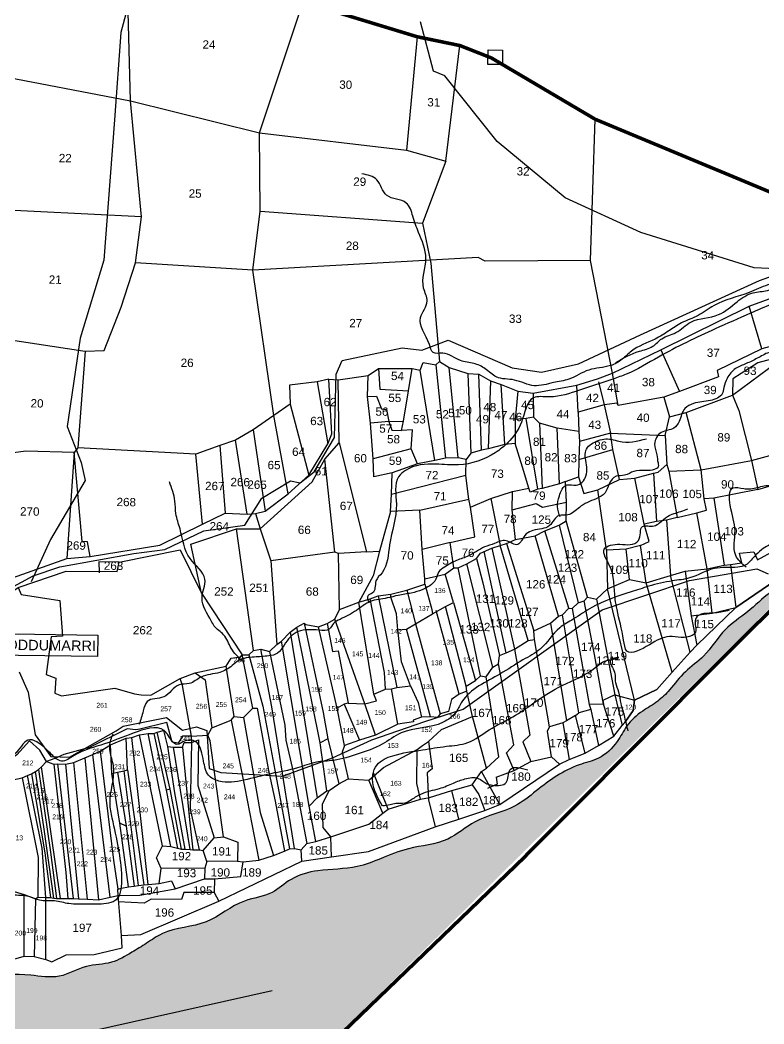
# Model space of a CAD drawing. Header units: inches. Extents: x -67596076815 to 95076089244, y 1613564 to 126917821473.
# Drawn here: x 177896 to 178948, y 1615886 to 1617305 of the extents above; entities that cross this region are included whole.
import ezdxf
from ezdxf.enums import TextEntityAlignment as Align

# ---------------------------------------------------------------- set-up
doc = ezdxf.new("R2010")
doc.units = ezdxf.units.IN
doc.header["$MEASUREMENT"] = 0
for name, color, linetype in [('PAPER SIZE', 5, 'Continuous'), ('PLOT', 7, 'Continuous'), ('PLOT NO', 7, 'Continuous'), ('ROAD', 1, 'Continuous'), ('STREAM', 4, 'Continuous'), ('VILLAGE BOUNDARY', 5, 'Continuous'), ('VILLAGE BOUNDRY STONES', 1, 'Continuous')]:
    doc.layers.add(name, color=color, linetype=linetype)
doc.styles.get("Standard").update_dxf_attribs({"font": 'arial.ttf'})
doc.dimstyles.get("Standard").update_dxf_attribs({"dimtxt": 0.18, "dimasz": 0.18, "dimexe": 0.18, "dimexo": 0.0625, "dimgap": 0.09, "dimtad": 0, "dimtih": 1, "dimtoh": 1, "dimdec": 4, "dimzin": 0, "dimdsep": 46, "dimtxsty": 'Standard', "dimcen": 0.09, "dimadec": 0, "dimazin": 0, "dimtfac": 1, "dimtdec": 4, "dimtofl": 0, "dimtmove": 0, "dimatfit": 3, "dimfxl": 1, "dimtolj": 1, "dimtzin": 0, "dimarcsym": 0})

msp = doc.modelspace()

# ---------------------------------------------------------------- hatches: boundary and pattern name
at = {"layer": 'PLOT NO'}
h = msp.add_hatch(dxfattribs=at)
h.set_pattern_fill('DOTS', color=256, scale=250)
edge = h.paths.add_edge_path()
edge.add_spline(control_points=[(175474.9, 1616931.1), (175480.3, 1616928.8), (175495.7, 1616920.4), (175502.5, 1616879.9), (175548.1, 1616880.4), (175571.3, 1616855.4), (175600.1, 1616852.1), (175622.5, 1616824.3), (175652.5, 1616785.2), (175708.9, 1616762.8), (175728.9, 1616695.2), (175831.9, 1616685), (175881.3, 1616591.4), (175965.8, 1616526.4), (176046, 1616472.4), (176115.9, 1616399.3), (176210.7, 1616379.5), (176275.3, 1616312.1), (176358.5, 1616279.8), (176389.7, 1616211.8), (176445.6, 1616192.8), (176508.8, 1616183.8), (176583.4, 1616146.3), (176657.6, 1616146.1), (176717.6, 1616115.9), (176773.7, 1616111.5), (176818.6, 1616063.9), (176870.5, 1616029.9), (176935.1, 1616001.6), (177012.6, 1615988.6), (177111.4, 1615957.8), (177200.3, 1615938.5), (177270.6, 1615922), (177312.1, 1615914.6), (177361.4, 1615919.9), (177411.9, 1615914.1), (177460.4, 1615912.2), (177498.6, 1615919.3), (177532.4, 1615923), (177581.5, 1615903.8), (177641.3, 1615906.2), (177698.8, 1615926.3), (177736.7, 1615928.5), (177769.7, 1615926.3), (177803.1, 1615939.5), (177850.3, 1615955.1), (177902.5, 1615957.7), (177952.2, 1615948.6), (177987.1, 1615970.7), (178024.7, 1615969.8), (178051.8, 1615986.2), (178075.3, 1616000.2), (178106.9, 1616022.8), (178161.3, 1616022.7), (178204.4, 1616062.7), (178251.6, 1616067.1), (178279.7, 1616094.5), (178322.3, 1616105.7), (178366.3, 1616104.3), (178408, 1616120.6), (178449.1, 1616137.8), (178499.7, 1616140.4), (178541.3, 1616178.9), (178590.6, 1616187), (178634.3, 1616223), (178672, 1616250.8), (178717, 1616260.1), (178740.2, 1616281.9), (178753.6, 1616309.7), (178774.5, 1616328.4), (178797.9, 1616341), (178817.2, 1616361), (178835.4, 1616385.5), (178868.4, 1616407.4), (178888.9, 1616444.4), (178926.2, 1616468), (178954.4, 1616497.2), (178990.2, 1616513.2), (179023, 1616546.1), (179048.6, 1616567), (179065.2, 1616580.6), (179065.2, 1616579.4), (179065.2, 1616578.2), (179065.2, 1616577), (179015.7, 1616528.2), (178966.2, 1616479.5), (178916.6, 1616430.7), (178812.5, 1616326.2), (178708.4, 1616221.7), (178604.3, 1616117.2), (178483.8, 1616001.1), (178363.3, 1615885.1), (178242.8, 1615769), (178222.9, 1615766.8), (178193.6, 1615763.4), (178148.3, 1615763.4), (178106.6, 1615746.8), (178060.8, 1615752), (178019.4, 1615750), (177982.3, 1615748.1), (177954.6, 1615752.2), (177929.7, 1615769.2), (177920.7, 1615749.7), (177922.4, 1615741.7), (177920.3, 1615737.8), (177918.4, 1615739.5), (177905, 1615750.9), (177865, 1615769.2), (177810.9, 1615735.8), (177754, 1615711.1), (177711.2, 1615675.8), (177671.1, 1615649.8), (177628.5, 1615651), (177590.7, 1615634.9), (177551, 1615631.5), (177506.1, 1615619.1), (177453, 1615619.6), (177388.4, 1615622.5), (177333, 1615644), (177278, 1615666.7), (177218.2, 1615666.4), (177152.1, 1615642.5), (177081.6, 1615677.3), (177003.4, 1615680.6), (176939.3, 1615679.1), (176874.9, 1615661.3), (176830.8, 1615705.6), (176790.5, 1615725.9), (176764.4, 1615732.4), (176757.9, 1615729.1), (176757.3, 1615728.7), (176749.3, 1615732.9), (176749.8, 1615740.6), (176713.3, 1615743.2), (176684, 1615754.3), (176640.4, 1615767), (176605.7, 1615789.6), (176568.1, 1615794.9), (176517.2, 1615808.9), (176458.3, 1615849), (176379.4, 1615883.1), (176314.8, 1615916.7), (176272, 1615949.8), (176237.3, 1615985.3), (176186.3, 1615992.8), (176171.5, 1616046.5), (176099.1, 1616060), (176044.2, 1616116.2), (175990.4, 1616180.7), (175910.7, 1616223.9), (175821.5, 1616290.1), (175730.3, 1616383.4), (175619.9, 1616425.2), (175567.5, 1616515.6), (175499.1, 1616560.9), (175433.3, 1616599.9), (175398.8, 1616627.7), (175380.8, 1616642.8), (175383.1, 1616648.8), (175385.4, 1616654.8), (175387.8, 1616660.8), (175416.8, 1616750.9), (175445.8, 1616840.9), (175474.9, 1616931)], knot_values=[0, 0, 0, 0, 17.065403, 52.30513, 101.676909, 127.638475, 150.849799, 183.1842, 229.014228, 299.624798, 351.524663, 416.264363, 570.937192, 639.34671, 736.185751, 862.1846, 931.961055, 1015.91737, 1135.271816, 1184.910104, 1225.326852, 1303.72355, 1378.56701, 1470.749657, 1518.836373, 1578.515513, 1631.086059, 1707.505674, 1764.943302, 1840.900707, 1942.172739, 2075.180608, 2113.446397, 2159.107495, 2200.719334, 2261.071089, 2311.255794, 2345.365689, 2378.001081, 2410.789354, 2500.992265, 2549.503164, 2593.106287, 2614.081772, 2647.726361, 2698.771837, 2763.0958, 2803.548969, 2844.308975, 2880.082337, 2912.401536, 2936.810388, 2962.885464, 3027.132461, 3088.701848, 3129.675403, 3162.188019, 3202.095152, 3257.929254, 3292.867426, 3334.810895, 3391.859861, 3437.865313, 3497.807861, 3535.326088, 3606.102798, 3635.12104, 3670.62842, 3696.497131, 3727.269072, 3752.6073, 3775.901371, 3809.884792, 3843.834926, 3892.433779, 3932.315167, 3974.261686, 4013.116333, 4047.84374, 4112.425259, 4112.425259, 4112.425259, 4113.425259, 4113.425259, 4113.425259, 4114.425259, 4114.425259, 4114.425259, 4115.425259, 4115.425259, 4115.425259, 4116.425259, 4116.425259, 4116.425259, 4166.285869, 4204.748609, 4251.573613, 4297.401825, 4340.2498, 4377.078635, 4405.883689, 4430.298362, 4443.456401, 4457.102973, 4457.102973, 4457.102973, 4464.640163, 4509.190738, 4576.986699, 4638.784966, 4697.940086, 4743.139835, 4777.047027, 4822.052006, 4864.371739, 4895.846374, 4961.312351, 5022.137096, 5088.666556, 5137.947169, 5199.530928, 5263.840827, 5339.521061, 5421.195163, 5497.146709, 5533.745361, 5611.845212, 5657.051452, 5678.972927, 5681.272119, 5681.272119, 5681.272119, 5682.560022, 5711.291746, 5751.589534, 5795.710612, 5840.776715, 5874.703181, 5908.099988, 5998.580784, 6085.114554, 6166.359142, 6216.073698, 6246.66269, 6314.873579, 6346.836247, 6395.917308, 6511.846132, 6578.749053, 6645.916203, 6780.600207, 6911.601124, 7034.64595, 7117.127972, 7214.318147, 7276.494928, 7346.996499, 7346.996499, 7346.996499, 7347.996499, 7347.996499, 7347.996499, 7348.996499, 7348.996499, 7348.996499, 7348.996499], weights=[1, 1, 1, 1, 1, 1, 1, 1, 1, 1, 1, 1, 1, 1, 1, 1, 1, 1, 1, 1, 1, 1, 1, 1, 1, 1, 1, 1, 1, 1, 1, 1, 1, 1, 1, 1, 1, 1, 1, 1, 1, 1, 1, 1, 1, 1, 1, 1, 1, 1, 1, 1, 1, 1, 1, 1, 1, 1, 1, 1, 1, 1, 1, 1, 1, 1, 1, 1, 1, 1, 1, 1, 1, 1, 1, 1, 1, 1, 1, 1, 1, 1, 1, 1, 1, 1, 1, 1, 1, 1, 1, 1, 1, 1, 1, 1, 1, 1, 1, 1, 1, 1, 1, 1, 1, 1, 1, 1, 1, 1, 1, 1, 1, 1, 1, 1, 1, 1, 1, 1, 1, 1, 1, 1, 1, 1, 1, 1, 1, 1, 1, 1, 1, 1, 1, 1, 1, 1, 1, 1, 1, 1, 1, 1, 1, 1, 1, 1, 1, 1, 1, 1, 1, 1, 1, 1, 1, 1, 1, 1, 1, 1, 1, 1], degree=3, periodic=0)

# ---------------------------------------------------------------- linework, layer by layer
at = {"layer": 'PLOT'}
for points in [[(178702.8, 1616965.3), (178553.5, 1616964.4), (178543.7, 1616969.6), (178224.9, 1616952), (178058.8, 1616962.4), (178067.7, 1617027.1), (178052.1, 1617191.2), (178046.1, 1617407.1)], [(178275, 1616635.6), (178254.5, 1616746.3), (178224.9, 1616952), (178235.5, 1617035.5), (178234.2, 1617146.1), (178296, 1617331)], [(178457.3, 1617281.9), (178442.4, 1617121.5)], [(177855.1, 1617229), (178052.1, 1617191.2), (178234.2, 1617146.1), (178442.4, 1617121.5), (178498.2, 1617106.1), (178518, 1617269.4)], [(178741.7, 1616760.3), (178733.6, 1616806.1), (178702.8, 1616965.3), (178709.3, 1617165.2)], [(178498.2, 1617106.1), (178465.1, 1617018.1), (178476.8, 1616961.6), (178488.9, 1616822.9)], [(178067.7, 1617027.1), (177839.3, 1617038.7)], [(178235.5, 1617035.5), (178465.1, 1617018.1)], [(177853.8, 1616857.6), (177984.6, 1616837.6), (177987.7, 1616837.3), (178014.8, 1616838.1), (178038.7, 1616899.4), (178058.8, 1616962.4)], [(178332.4, 1616797.7), (178345.6, 1616796.9), (178388.2, 1616803), (178402.7, 1616812.8), (178450.3, 1616812.9), (178461.5, 1616810.5), (178465.8, 1616821.3), (178483.7, 1616817.8), (178488.9, 1616822.9), (178502.6, 1616814.4), (178529.1, 1616805.7), (178544.8, 1616804.8), (178561.3, 1616795.6), (178576.3, 1616790), (178599.6, 1616781), (178621.7, 1616777.8), (178683.4, 1616789.5), (178712.3, 1616798.4), (178733.6, 1616806.1), (178801.9, 1616839.2), (178927.2, 1616900.9), (179009.4, 1616931.3)], [(178945, 1616840.6), (178927.2, 1616900.9)], [(179030.7, 1616864.2), (178945, 1616840.6), (178881.9, 1616810), (178883.8, 1616800.9), (178828.3, 1616780.2), (178806.3, 1616772.3), (178741.7, 1616760.3), (178740.3, 1616764), (178722, 1616761.6), (178685, 1616751.2), (178686, 1616723.9), (178655.4, 1616728.3), (178630.4, 1616735.7), (178621.9, 1616744.2), (178611.6, 1616742.2), (178595.9, 1616740.6), (178596, 1616706.7), (178581.3, 1616705.6), (178558.1, 1616699.1), (178548.4, 1616697.4), (178533.3, 1616693), (178526.8, 1616684.2), (178515.6, 1616686.4), (178497.7, 1616686), (178482.6, 1616682.6), (178458, 1616678.1), (178421.9, 1616665.4), (178396.3, 1616659.7), (178395.4, 1616685), (178391.5, 1616735.7), (178387, 1616773.3), (178388.2, 1616803)], [(178713.9, 1616793.8), (178722, 1616761.6), (178731.1, 1616721.4), (178808, 1616718.1), (178814.2, 1616744.5), (178837.9, 1616750.4), (178903.4, 1616775.3), (178979.7, 1616831.6), (179034.1, 1616853.6)], [(177987.7, 1616837.3), (177977.4, 1616700.6)], [(178801.9, 1616839.2), (178828.3, 1616780.2)], [(178979.7, 1616831.6), (178939.2, 1616820.9), (178904.1, 1616798.2), (178903.4, 1616775.3), (178912.2, 1616753.5), (178930.2, 1616682.8), (178939.4, 1616641.9), (179014.8, 1616663.7), (179024.7, 1616665), (179032.5, 1616626.2)], [(178402.7, 1616812.8), (178404.7, 1616783.5), (178445.4, 1616781.1)], [(178458, 1616678.1), (178449, 1616699.4), (178450.8, 1616725.9), (178435.5, 1616725.4), (178438.3, 1616738.4), (178445.4, 1616781.1), (178450.3, 1616812.9)], [(178482.6, 1616682.6), (178461.5, 1616810.5)], [(178483.7, 1616817.8), (178497.7, 1616686)], [(178515.6, 1616686.4), (178502.6, 1616814.4)], [(178529.1, 1616805.7), (178533.3, 1616693)], [(177863.5, 1616509.2), (177961.7, 1616544.1), (177994.7, 1616547.2), (178093.5, 1616563.1), (178153.6, 1616592.9), (178185.8, 1616608.1), (178217.2, 1616607.1), (178229, 1616607.9), (178242.4, 1616611.2), (178275, 1616635.6), (178304.1, 1616662), (178331, 1616706.1), (178336.6, 1616720.4), (178332.4, 1616797.7), (178316, 1616794), (178276.9, 1616789.3), (178278, 1616762.3), (178254.5, 1616746.3), (178225.5, 1616726.3), (178200.6, 1616711.7), (178178.5, 1616703.8), (178144.6, 1616691.5), (177977.4, 1616700.6), (177972.5, 1616694.3), (177903.9, 1616696.1), (177879.6, 1616692.6)], [(178316, 1616794), (178331, 1616706.1)], [(178548.4, 1616697.4), (178544.8, 1616804.8)], [(178561.3, 1616795.6), (178558.1, 1616699.1)], [(178581.3, 1616705.6), (178576.3, 1616790)], [(178599.6, 1616781), (178595.9, 1616740.6)], [(178621.7, 1616777.8), (178621.9, 1616744.2)], [(178685, 1616751.2), (178683.4, 1616789.5)], [(178387, 1616773.3), (178399.9, 1616773.8), (178406.9, 1616755.9), (178414.1, 1616754.7), (178417.2, 1616738), (178421.7, 1616725.6), (178435.5, 1616725.4)], [(178806.3, 1616772.3), (178814.2, 1616744.5)], [(178278, 1616762.3), (178304.1, 1616662)], [(178939.4, 1616641.9), (178905.9, 1616635.1), (178877.1, 1616629.3), (178863.6, 1616628.8), (178859.2, 1616669.7), (178837.9, 1616750.4)], [(178417.2, 1616738), (178391.5, 1616735.7)], [(178417.2, 1616738), (178438.3, 1616738.4)], [(178628.3, 1616642), (178611.6, 1616742.2)], [(178630.4, 1616735.7), (178634.1, 1616643.1)], [(178225.5, 1616726.3), (178242.4, 1616611.2)], [(178658.9, 1616650), (178655.4, 1616728.3)], [(178686, 1616723.9), (178687.1, 1616709.6), (178686.1, 1616684.1), (178685.8, 1616659.7)], [(178731.1, 1616721.4), (178687.1, 1616709.6)], [(178743.6, 1616656.1), (178734.4, 1616698.2), (178731.1, 1616721.4)], [(178217.2, 1616607.1), (178200.6, 1616711.7)], [(178347.1, 1616707.9), (178385.9, 1616553.6), (178404.2, 1616554.7)], [(178532.8, 1616616.9), (178561.7, 1616629.2), (178592.3, 1616638.9), (178615.3, 1616643.7), (178606.6, 1616673.2), (178596, 1616706.7)], [(178808, 1616718.1), (178810.5, 1616677.1)], [(177972.5, 1616694.3), (177961.7, 1616544.1)], [(177994.7, 1616547.2), (177991.3, 1616567.6), (177983.6, 1616568.1), (177972.5, 1616694.3)], [(178178.5, 1616703.8), (178185.8, 1616608.1)], [(178209.8, 1616408.2), (178219.5, 1616407.9), (178225.9, 1616414.1), (178236.1, 1616415.9), (178248.5, 1616412.6), (178259.1, 1616422.5), (178265.5, 1616427.2), (178277.8, 1616439.9), (178287.4, 1616447.3), (178297.6, 1616452.6), (178299.8, 1616451.1), (178317.8, 1616447.5), (178330.1, 1616452.1), (178341.1, 1616458.5), (178347.5, 1616472.1), (178375, 1616482.4), (178391.1, 1616487.4), (178402.5, 1616491.4), (178420.1, 1616494), (178442.8, 1616499.4), (178468.3, 1616507.8), (178468.4, 1616515.3), (178497.1, 1616521.9), (178509.5, 1616530.8), (178515.3, 1616530.8), (178527.9, 1616536.8), (178541.3, 1616544), (178546.9, 1616551.6), (178562.9, 1616558.8), (178574.9, 1616562.8), (178583.7, 1616565.6), (178596.4, 1616571.2), (178624.5, 1616576.2), (178638.1, 1616583.1), (178658.4, 1616591.4), (178668, 1616597.6), (178668.8, 1616623.8), (178667.4, 1616653.2), (178685.8, 1616659.7), (178693, 1616636.2), (178712.9, 1616641.3), (178743.6, 1616656.1), (178765.3, 1616658), (178791.9, 1616665), (178798.3, 1616666.5), (178810.5, 1616677.1), (178813.4, 1616667.5), (178859.2, 1616669.7), (178930.2, 1616682.8), (179009.8, 1616704.6)], [(178449, 1616699.4), (178395.4, 1616685)], [(178686.1, 1616684.1), (178734.4, 1616698.2)], [(178153.6, 1616592.9), (178144.6, 1616691.5)], [(178341, 1616553.2), (178327, 1616684.6)], [(178504.1, 1616566.7), (178538.8, 1616574.7), (178532.8, 1616616.9), (178530.4, 1616628.1), (178526.2, 1616661.6), (178526.8, 1616684.2)], [(178509.5, 1616530.8), (178504.1, 1616566.7), (178464.7, 1616557.1), (178461, 1616612.7), (178419.6, 1616610.5), (178421.3, 1616634.9), (178421.9, 1616665.4)], [(178791.9, 1616665), (178796, 1616596.7)], [(178813.4, 1616667.5), (178825.2, 1616602.4), (178853.2, 1616608.6), (178866.7, 1616612.4), (178863.6, 1616628.8)], [(178526.2, 1616661.6), (178421.3, 1616634.9)], [(178667.4, 1616653.2), (178658.9, 1616650), (178634.1, 1616643.1), (178628.3, 1616642), (178617.4, 1616637.8), (178615.3, 1616643.7)], [(178825.2, 1616602.4), (178810.2, 1616598.3), (178796, 1616596.7), (178778.5, 1616592.9), (178765.3, 1616658)], [(178596.4, 1616571.2), (178591.6, 1616612.8), (178592.3, 1616638.9)], [(178773.1, 1616562.7), (178753, 1616557.2), (178725.4, 1616556.1), (178712.9, 1616641.3)], [(178461, 1616612.7), (178530.4, 1616628.1)], [(178561.7, 1616629.2), (178574.9, 1616562.8)], [(178591.6, 1616612.8), (178625.9, 1616622.1), (178634.9, 1616616.6), (178668.8, 1616623.8)], [(178877.1, 1616629.3), (178891.9, 1616534.7)], [(178229, 1616607.9), (178235.6, 1616586.2), (178250.5, 1616540.7), (178259.1, 1616422.5)], [(178419.6, 1616610.5), (178404.2, 1616554.7), (178395.1, 1616519.7), (178375, 1616482.4)], [(178867.5, 1616529.7), (178853.2, 1616608.6)], [(178781.4, 1616509.8), (178773.1, 1616562.7), (178785.5, 1616568.4), (178778.5, 1616592.9)], [(178810.2, 1616598.3), (178815.6, 1616520.2)], [(178225.9, 1616414.1), (178201.8, 1616586)], [(178347.5, 1616472.1), (178346.4, 1616551.1), (178341, 1616553.2), (178250.5, 1616540.7)], [(178385.9, 1616553.6), (178346.4, 1616551.1)], [(178468.4, 1616515.3), (178464.7, 1616557.1)], [(178725.4, 1616556.1), (178726.7, 1616501.4)], [(178757.6, 1616514.7), (178753, 1616557.2)], [(177848.9, 1616472.6), (177893.3, 1616503.2), (177961.2, 1616526.4), (178033.2, 1616526), (178035.9, 1616538.8), (178007.3, 1616539.4), (178007.7, 1616523.9)], [(178430.2, 1616443.2), (178442.4, 1616444.1), (178455.1, 1616451.8), (178478.9, 1616466.1), (178497.4, 1616476.3), (178508.6, 1616481.9), (178497.1, 1616521.9)], [(178900.6, 1616535.6), (178908.1, 1616474.7)], [(178468.3, 1616507.8), (178478.3, 1616471.9), (178478.9, 1616466.1)], [(177893.3, 1616503.2), (177897.3, 1616493.2), (177952, 1616485), (177955.9, 1616434.5), (177939.8, 1616433.5), (177932.7, 1616380.2), (177946.2, 1616375), (177945.1, 1616353.8), (177954.2, 1616350.2), (178029.7, 1616361), (178057.5, 1616352.9), (178067, 1616351.6), (178080.5, 1616351.2), (178122.3, 1616374.5), (178143.3, 1616382.7), (178187.1, 1616392), (178194.4, 1616403.5), (178207.6, 1616405.2), (178209.8, 1616408.2)], [(178447.8, 1616364.1), (178435.4, 1616398), (178430.2, 1616443.2), (178428, 1616465.8), (178420.1, 1616489.5), (178420.1, 1616494)], [(178442.8, 1616499.4), (178455.1, 1616451.8), (178489.8, 1616324.8)], [(178360, 1616339.5), (178383.3, 1616338.9), (178399.8, 1616342.9), (178396, 1616352.3), (178396, 1616352.3), (178375, 1616482.4)], [(178412.6, 1616359.6), (178411.1, 1616382.9), (178391.1, 1616487.4)], [(178402.5, 1616491.4), (178428.8, 1616361.9)], [(178516.9, 1616352.6), (178484.4, 1616470.7)], [(178526.7, 1616363.5), (178497.4, 1616476.3)], [(178844.8, 1616463.3), (178874.5, 1616467), (178908.1, 1616474.7)], [(178297.6, 1616452.6), (178324.7, 1616326.3), (178331, 1616289.4), (178346.6, 1616225.5)], [(178330.1, 1616452.1), (178337.7, 1616412.9), (178345.6, 1616413.9), (178360, 1616339.5), (178354.2, 1616338.2), (178344.1, 1616332.8)], [(178398.6, 1616294.3), (178383.3, 1616338.9), (178341.1, 1616458.5)], [(178277.8, 1616439.9), (178316, 1616205.7)], [(178329.9, 1616215.7), (178320.2, 1616283.7), (178287.4, 1616447.3)], [(178354.8, 1616279.9), (178344.1, 1616332.8), (178317.8, 1616447.5)], [(178476.2, 1616320.4), (178442.4, 1616444.1)], [(178304.9, 1616193.9), (178265.5, 1616427.2)], [(178224.9, 1616332.4), (178209.8, 1616408.2)], [(178284, 1616134.1), (178259.7, 1616285.1), (178252.1, 1616334.4), (178236.1, 1616415.9)], [(178248.5, 1616412.6), (178270.4, 1616308.4), (178271.5, 1616287.6), (178282, 1616242.5), (178301.3, 1616141.1)], [(178219.5, 1616407.9), (178239.2, 1616335.3), (178257.6, 1616237.2), (178276.7, 1616133.6)], [(178143.3, 1616382.7), (178157.6, 1616372.6), (178167, 1616304.6)], [(178198.7, 1616320.9), (178187.1, 1616392)], [(178138.4, 1616292.8), (178125.3, 1616364.8), (178122.3, 1616374.5)], [(178527.8, 1616356.8), (178516.9, 1616352.6), (178505.9, 1616344.9), (178501.9, 1616328), (178489.8, 1616324.8), (178486.3, 1616319.4), (178476.2, 1616320.4), (178463.6, 1616319.9), (178451.6, 1616315.6), (178452.1, 1616313.2), (178430.2, 1616309.8), (178398.6, 1616294.3), (178376, 1616287.3), (178354.8, 1616279.9), (178351.2, 1616270.6), (178359.8, 1616232.6)], [(178396, 1616352.3), (178412.6, 1616359.6), (178421.2, 1616359.8), (178428.8, 1616361.9), (178447.8, 1616364.1), (178459, 1616340.7), (178463.6, 1616319.9)], [(178430.2, 1616309.8), (178421.2, 1616359.8)], [(178737, 1616351.4), (178720.2, 1616343.3), (178721, 1616338.3), (178700.6, 1616337.9)], [(178737, 1616351.4), (178747.2, 1616307.9)], [(178354.2, 1616338.2), (178376, 1616287.3)], [(178194.4, 1616315.5), (178198.7, 1616320.9), (178212, 1616319.5), (178224.9, 1616332.4), (178231.2, 1616332.5), (178247, 1616244.3), (178256.7, 1616201.1), (178269.8, 1616130.3)], [(178138.4, 1616292.8), (178125.5, 1616292.9), (178119.5, 1616283.1), (178110.8, 1616284.6), (178103.4, 1616312.2), (178065.2, 1616303.1), (178059.4, 1616302.1), (178047.3, 1616303.4), (177993.8, 1616276.8), (177957.8, 1616267.2), (177944.8, 1616261.3), (177933, 1616257.1), (177923.9, 1616273.3), (177909.3, 1616286.4), (177891.3, 1616266.8), (177873.9, 1616254.5), (177879.2, 1616247.7), (177885.3, 1616231.1)], [(178212, 1616319.5), (178235.4, 1616184.9), (178254, 1616124.1)], [(178555.5, 1616248), (178535.8, 1616320.6)], [(178092.7, 1616084.8), (178095.2, 1616106.1), (178088.9, 1616121.2), (178097, 1616138.2), (178064.9, 1616294.9)], [(178109, 1616136.9), (178077, 1616296.7)], [(178085.1, 1616296.8), (178102.6, 1616216.7), (178118.3, 1616134.6)], [(178124.1, 1616133.4), (178108, 1616218.2), (178089.6, 1616298.9)], [(178049.1, 1616080.1), (178036.8, 1616169.9), (178025.6, 1616240.1), (178023.7, 1616280.6)], [(178025.6, 1616240.1), (178033.4, 1616242.3), (178042.9, 1616243.9), (178047.5, 1616245.3), (178046, 1616290)], [(178077, 1616083.4), (178054, 1616291.3)], [(178149.6, 1616132.4), (178136.7, 1616189.6), (178138.7, 1616284.1)], [(178138.7, 1616284.1), (178148.3, 1616287.9), (178147.4, 1616223.3), (178170.1, 1616149.3)], [(178183.7, 1616150.9), (178164.8, 1616286.3), (178161.3, 1616294.4)], [(178331, 1616289.4), (178320.2, 1616283.7)], [(178473.6, 1616285.5), (178478.7, 1616246.7), (178471.4, 1616241.2), (178473.6, 1616202.9), (178483, 1616164.8)], [(178023.1, 1616065.3), (177998.8, 1616267.3)], [(178009.2, 1616271.7), (178027.9, 1616117.7), (178034.1, 1616076.6)], [(178104.4, 1616278.4), (178114.3, 1616212.8), (178129, 1616133.1)], [(178136.2, 1616132.6), (178112.6, 1616277.3)], [(178125.7, 1616277.3), (178135.3, 1616174.5), (178140.2, 1616132.5)], [(178462, 1616203.8), (178457, 1616226.1), (178457.6, 1616274)], [(177943.5, 1616253.6), (177960.6, 1616100.3), (177963.3, 1616063.3)], [(177971.4, 1616063.3), (177949, 1616253.9)], [(177960.1, 1616253.6), (177966.8, 1616183.2), (177978.6, 1616063.1)], [(177991.1, 1616062.4), (177971.6, 1616255.6)], [(177987.3, 1616262.3), (178003.1, 1616100.6), (178006.7, 1616061.7)], [(178569.3, 1616235.1), (178594.6, 1616244.7), (178618, 1616257.2), (178647.4, 1616264), (178658.9, 1616253.4)], [(177911.7, 1616240), (177930.9, 1616127.9), (177938.6, 1616064.7)], [(177943.6, 1616064), (177929.2, 1616164.9), (177917.6, 1616243.1)], [(177921.8, 1616246), (177938.9, 1616129.2), (177947.4, 1616063.7)], [(177952.8, 1616063.3), (177926, 1616249.5)], [(178033.4, 1616242.3), (178045.7, 1616165.7), (178057.2, 1616080.8)], [(178063.2, 1616081.7), (178042.9, 1616243.9)], [(178047.5, 1616245.3), (178070.6, 1616082.9)], [(178416.2, 1616189.6), (178395.7, 1616241.3)], [(178574.3, 1616196.6), (178548.2, 1616243)], [(177898.7, 1616234.1), (177921.3, 1616121.4), (177921.1, 1616065.6)], [(177932.4, 1616065.1), (177926.8, 1616134.8), (177906.1, 1616237.5)], [(178408.7, 1616184.1), (178389, 1616231)], [(178535.4, 1616224.4), (178544.8, 1616210.4), (178553, 1616188.1)], [(178569.3, 1616235.1), (178570.8, 1616225.3), (178557, 1616219.1)], [(178108, 1616218.2), (178102.6, 1616216.7)], [(178336.2, 1616122.4), (178335.4, 1616150.9), (178324.6, 1616164.1), (178323.4, 1616196.7), (178333.1, 1616216)], [(178516.4, 1616175.6), (178506.3, 1616216)], [(178045.7, 1616165.7), (178036.8, 1616169.9)], [(178097, 1616138.2), (178109, 1616136.9), (178118.3, 1616134.6), (178124.1, 1616133.4), (178129, 1616133.1), (178136.2, 1616132.6), (178140.2, 1616132.5), (178149.6, 1616132.4), (178154.9, 1616131.4), (178170.1, 1616149.3), (178183.7, 1616150.9), (178203.9, 1616143), (178203.4, 1616116.3), (178211.5, 1616115.2)], [(178294.5, 1616116.1), (178293.3, 1616132.4)], [(177901.4, 1615982.1), (177901.6, 1616069.2)], [(178039.2, 1616011.1), (178034.6, 1616067.9)], [(177917.7, 1616063.2), (177915.6, 1615981.7)], [(177932.2, 1615977.5), (177932.4, 1616065.1)]]:
    msp.add_lwpolyline(points, dxfattribs=at)
msp.add_lwpolyline([(177856, 1616438.1), (178005.7, 1616436), (178005.3, 1616405.5), (177855.6, 1616407.5)], close=True, dxfattribs=at)
at = {"layer": 'PLOT NO'}
for points in [[(178152.4, 1616495.2), (178137.1, 1616564.4), (178201.8, 1616586), (178235.6, 1616586.2), (178309.1, 1616652.8), (178327, 1616684.6), (178347.1, 1616707.9), (178345.6, 1616796.9)], [(178698.6, 1616489.5), (178668, 1616597.6)], [(178242.8, 1615769), (178604.3, 1616117.2), (178916.6, 1616430.7), (179065.2, 1616577), (179065.2, 1616580.6), (179027.5, 1616556.6), (178908.1, 1616474.7), (178852.8, 1616421.5), (178843.8, 1616411.6), (178818.3, 1616383.5), (178796.4, 1616359), (178764.7, 1616344), (178763, 1616329.5), (178752.2, 1616313.8)], [(178314.1, 1616144.3), (178304.9, 1616193.9), (178316, 1616205.7), (178329.9, 1616215.7), (178333.1, 1616216), (178346.6, 1616225.5), (178359.8, 1616232.6), (178389, 1616231), (178409.8, 1616248.9), (178457.6, 1616274), (178465, 1616280), (178473.6, 1616285.5), (178491.8, 1616302.3), (178535.8, 1616320.6), (178527.8, 1616356.8), (178526.7, 1616363.5), (178539.9, 1616371.9), (178547.2, 1616378.1), (178554.9, 1616377), (178564.5, 1616390.8), (178572.7, 1616395.1), (178573.7, 1616407), (178583.1, 1616410.8), (178594.9, 1616415.8), (178614.6, 1616428.5), (178623.5, 1616429.6), (178622.5, 1616441.9), (178646, 1616452.6), (178657.3, 1616462.6), (178662.9, 1616464.7), (178672, 1616473.9), (178676.5, 1616473.5), (178685.4, 1616481.3), (178693.8, 1616484.2), (178698.6, 1616489.5), (178710.9, 1616486.9), (178726.7, 1616501.4), (178757.6, 1616514.7), (178781.4, 1616509.8), (178815.6, 1616520.2), (178836.6, 1616526.1), (178867.5, 1616529.7), (178891.9, 1616534.7), (178900.6, 1616535.6), (178916.6, 1616538.2), (178913.4, 1616551.8), (178933.5, 1616553.5), (178938.8, 1616542.5), (179011, 1616582.1)], [(178672, 1616473.9), (178638.1, 1616583.1)], [(178658.4, 1616591.4), (178685.4, 1616481.3)], [(178583.7, 1616565.6), (178622.5, 1616441.9)], [(178657.3, 1616462.6), (178624.5, 1616576.2)], [(177887.1, 1615977.7), (177901.4, 1615982.1), (177915.6, 1615981.7), (177932.2, 1615977.5), (177940.7, 1615973.8), (177960.9, 1615983.9), (178000.5, 1615984.2), (178040.3, 1615994), (178039.2, 1616011.1), (178066.7, 1616012.6), (178177.1, 1616059.8), (178294.5, 1616116.1), (178336.2, 1616122.4), (178388.8, 1616129.8), (178483, 1616164.8), (178516.4, 1616175.6), (178553, 1616188.1), (178574.3, 1616196.6), (178658.9, 1616253.4), (178672.3, 1616259.9), (178695.2, 1616269.2), (178713.8, 1616279.6), (178735.8, 1616292.9), (178747.2, 1616307.9), (178751.2, 1616312.4), (178763, 1616329.5), (178764.7, 1616344), (178796.4, 1616359), (178818.3, 1616383.5), (178843.8, 1616411.6), (178852.8, 1616421.5), (178908.1, 1616474.7), (179027.5, 1616556.6)], [(178035.9, 1616538.8), (178122.4, 1616556.4), (178152.4, 1616495.2), (178209.8, 1616408.2)], [(178583.1, 1616410.8), (178552.3, 1616554.1)], [(178562.9, 1616558.8), (178594.9, 1616415.8)], [(178614.6, 1616428.5), (178574.9, 1616562.8)], [(178564.5, 1616390.8), (178527.9, 1616536.8)], [(178541.3, 1616544), (178550.5, 1616509.8), (178573.7, 1616407)], [(177894.6, 1616383.8), (177907.4, 1616355), (177917, 1616294.8), (177939.1, 1616264.3), (177965.8, 1616263.1), (178031.5, 1616300.6), (178041.7, 1616307.1), (178102.8, 1616319.4), (178125.4, 1616301.7), (178145.3, 1616306.4), (178159.9, 1616300.8), (178163.1, 1616247.3), (178179.8, 1616241.5), (178266.9, 1616236.5), (178337.5, 1616262.2), (178393.3, 1616287.8), (178468.3, 1616313.7), (178522.4, 1616331.1), (178719.1, 1616471.6), (178842.7, 1616513.1), (178937.9, 1616529.6), (178954.1, 1616522.4)], [(178547.2, 1616378.1), (178515.3, 1616530.8)], [(178836.6, 1616526.1), (178844.8, 1616463.3), (178852.8, 1616421.5)], [(178874.5, 1616467), (178867.5, 1616529.7)], [(178818.3, 1616383.5), (178781.4, 1616509.8)], [(178843.8, 1616411.6), (178815.6, 1616520.2)], [(178764.7, 1616344), (178726.7, 1616501.4)], [(178508.6, 1616481.9), (178539.9, 1616371.9)], [(178735.8, 1616292.9), (178721, 1616338.3), (178720.2, 1616343.3), (178709.6, 1616400.8), (178693.8, 1616484.2)], [(178710.9, 1616486.9), (178737, 1616351.4), (178764.7, 1616344)], [(178676.5, 1616473.5), (178700.6, 1616337.9), (178703.3, 1616330.9), (178686.1, 1616326.2)], [(178646, 1616452.6), (178668.6, 1616314.6), (178663.4, 1616312), (178644.8, 1616306.3)], [(178681.3, 1616322.3), (178686.1, 1616326.2), (178662.9, 1616464.7)], [(178647.4, 1616264), (178642, 1616299.9), (178644.8, 1616306.3), (178623.5, 1616429.6)], [(178594.9, 1616415.8), (178617, 1616294.6), (178606.7, 1616285), (178618, 1616257.2)], [(178594.6, 1616244.7), (178583.8, 1616269.4), (178594, 1616280.7), (178572.7, 1616395.1)], [(178171, 1616091.5), (178207.9, 1616094.8), (178211.5, 1616115.2), (178233.5, 1616117.9), (178254, 1616124.1), (178269.8, 1616130.3), (178276.7, 1616133.6), (178284, 1616134.1), (178293.3, 1616132.4), (178301.3, 1616141.1), (178314.1, 1616144.3), (178335.4, 1616150.9), (178389.3, 1616168.5), (178408.7, 1616184.1), (178416.2, 1616189.6), (178462, 1616203.8), (178474.7, 1616206.5), (178506.3, 1616216), (178535.4, 1616224.4), (178548.2, 1616243), (178555.5, 1616248), (178572.9, 1616263.8), (178554.9, 1616377)], [(178703.3, 1616330.9), (178713.8, 1616279.6)], [(177885.3, 1616231.1), (177898.7, 1616234.1), (177906.1, 1616237.5), (177911.7, 1616240), (177917.6, 1616243.1), (177921.8, 1616246), (177926, 1616249.5), (177933, 1616257.1), (177943.5, 1616253.6), (177949, 1616253.9), (177960.1, 1616253.6), (177971.6, 1616255.6), (177987.3, 1616262.3), (177998.8, 1616267.3), (178009.2, 1616271.7), (178023.7, 1616280.6), (178046, 1616290), (178054, 1616291.3), (178064.9, 1616294.9), (178077, 1616296.7), (178085.1, 1616296.8), (178089.6, 1616298.9), (178098.5, 1616301), (178104.4, 1616278.4), (178112.6, 1616277.3), (178125.7, 1616277.3), (178128, 1616284), (178138.7, 1616284.1), (178138.4, 1616292.8), (178161.3, 1616294.4), (178167, 1616304.6), (178194.4, 1616315.5), (178213.7, 1616219.4), (178233.5, 1616117.9)], [(178663.4, 1616312), (178672.3, 1616259.9)], [(178695.2, 1616269.2), (178681.3, 1616322.3), (178668.6, 1616314.6)], [(178203.4, 1616116.3), (178160.1, 1616115.9), (178154.9, 1616131.4)], [(178160.1, 1616115.9), (178157.2, 1616106.4), (178156.8, 1616091.2)], [(178157.2, 1616106.4), (178095.2, 1616106.1)], [(177887.6, 1616073.3), (177901.6, 1616069.2), (177917.7, 1616063.2), (177921.1, 1616065.6), (177932.4, 1616065.1), (177938.6, 1616064.7), (177943.6, 1616064), (177947.4, 1616063.7), (177952.8, 1616063.3), (177963.3, 1616063.3), (177971.4, 1616063.3), (177978.6, 1616063.1), (177991.1, 1616062.4), (178006.7, 1616061.7), (178023.1, 1616065.3), (178034.6, 1616067.9), (178034.1, 1616076.6), (178039.4, 1616078.1), (178049.1, 1616080.1), (178057.2, 1616080.8), (178063.2, 1616081.7), (178070.6, 1616082.9), (178077, 1616083.4), (178092.7, 1616084.8), (178110.1, 1616088.6), (178115.3, 1616077.2), (178156.8, 1616091.2), (178171, 1616091.5), (178170.2, 1616071.9), (178177.1, 1616059.8)], [(178170.2, 1616071.9), (178127.5, 1616072), (178124, 1616062.2), (178081.2, 1616062.8), (178071.2, 1616057), (178034.4, 1616058.8)], [(178034.6, 1616067.9), (178065, 1616068.4), (178115.3, 1616077.2)]]:
    msp.add_lwpolyline(points, dxfattribs=at)
for points in [[(179050.7, 1616570), (179016.1, 1616538.7), (178990, 1616515.8), (178956.8, 1616495.7), (178924.6, 1616468.8), (178893.5, 1616443.8), (178862.6, 1616406.2), (178836.9, 1616384.1), (178814.4, 1616358.6), (178797.7, 1616342.4), (178776.5, 1616328.5), (178754.1, 1616307.4), (178740.4, 1616285.5), (178713.8, 1616261.9), (178686.4, 1616252.5), (178625.9, 1616215.7), (178595.3, 1616194.1), (178539.5, 1616172), (178500.6, 1616147.5), (178445.2, 1616133.9), (178405.7, 1616119.8), (178372.6, 1616108.7), (178317.1, 1616102.7), (178279.1, 1616090.5), (178252.2, 1616072.1), (178213.1, 1616059.9), (178159, 1616030.6), (178097, 1616013.8), (178074.7, 1616000.3), (178053.9, 1615987.5), (178024.9, 1615973.3), (177989.6, 1615967.4), (177951.2, 1615953.7), (177910.8, 1615955), (177846.5, 1615951.7), (177797.6, 1615937.1), (177765.3, 1615927.8), (177744.3, 1615927.7), (177700.8, 1615924.5), (177653.9, 1615912.5), (177563.7, 1615912.1), (177531.9, 1615920.4), (177499.3, 1615919), (177465.6, 1615914.2), (177415.4, 1615914.5), (177355.1, 1615918), (177313.5, 1615916.6), (177268.3, 1615922.9), (177230.9, 1615931.2), (177101.6, 1615962.2), (177003.8, 1615988.6), (176929.9, 1616006.1), (176877, 1616028.5), (176813.8, 1616071.4), (176772.7, 1616104.2), (176715.2, 1616120.3), (176670.1, 1616137), (176579.5, 1616154.1), (176509.1, 1616179.4), (176432.9, 1616198), (176396.1, 1616214.6), (176366.3, 1616254.3), (176270.1, 1616325), (176202.6, 1616374.9), (176137.4, 1616399.8), (176036.4, 1616475.1), (175958.6, 1616532.7), (175906, 1616576.4), (175793.8, 1616682.9), (175733.8, 1616707.3), (175705.9, 1616751), (175649.9, 1616794.1), (175619.3, 1616828.2), (175595.6, 1616850.2), (175573.6, 1616857.6), (175552.1, 1616872.1), (175506.6, 1616891.5), (175489.1, 1616922), (175467.9, 1616933.9)], [(178209.9, 1616399.4), (178194.5, 1616417.3), (178183.6, 1616436.4), (178170.5, 1616448.6), (178166.2, 1616455.9), (178153.1, 1616488.4), (178157.3, 1616514.8), (178136.2, 1616544), (178122, 1616586.1), (178116.3, 1616607.6), (178114.9, 1616625.5), (178106.9, 1616652.5)], [(178898.8, 1616471), (178878.8, 1616467.3), (178851.9, 1616460.2), (178850.8, 1616450.9), (178851.1, 1616439.9), (178846.6, 1616435.5), (178814.3, 1616433.8), (178786, 1616422.3), (178754.1, 1616413.4), (178749.4, 1616428.9), (178740.1, 1616472.3), (178737.7, 1616486.4), (178735.7, 1616508.9), (178730.4, 1616532.3), (178722.1, 1616557.6), (178744.2, 1616564.4), (178758.9, 1616563.8), (178770.4, 1616569.6), (178776.2, 1616589.5), (178792.5, 1616590.3), (178800.4, 1616594.8), (178811.5, 1616603.6), (178830.6, 1616610.8), (178840.5, 1616614.4)], [(178408.5, 1616194), (178394.6, 1616238.3), (178400.7, 1616252.5), (178422.8, 1616265.3), (178465, 1616273.6), (178498.7, 1616278.7), (178529, 1616284), (178559.2, 1616301.8), (178592.6, 1616320.3), (178624.5, 1616341.5), (178662.6, 1616364.8), (178710, 1616390.5), (178719.5, 1616397.8), (178733.8, 1616401.4), (178742.5, 1616404.3), (178732.1, 1616401.4), (178735.7, 1616385.9), (178738, 1616368.7), (178742.3, 1616355.6), (178745.6, 1616339), (178748.2, 1616329.4), (178753.1, 1616309.9), (178755.3, 1616300.5)]]:
    msp.add_spline(points, degree=3, dxfattribs=at)
at = {"layer": 'ROAD'}
for points in [[(178057.2, 1617404.9), (178064.5, 1617346.3), (178046.8, 1617319.5), (178038.2, 1617287.7), (178029.5, 1617164.4), (178014.4, 1616965.9), (177980.8, 1616855.5), (177962.5, 1616730.7), (177982.1, 1616679.9), (177988, 1616654.5), (177938.7, 1616571.1), (177911.4, 1616511.1)], [(178984.8, 1616953), (178933.9, 1616955.2), (178773.8, 1617005.1), (178666.7, 1617054.3), (178570.6, 1617133.9), (178496.7, 1617226.4), (178480.6, 1617233), (178462.3, 1617302.9)], [(177852.8, 1616486.6), (177914.1, 1616519.7), (177951.9, 1616532.6), (178056.9, 1616551.3), (178100.5, 1616557), (178155.6, 1616583.2), (178213.8, 1616591.5), (178237.6, 1616629.6), (178278.3, 1616654.2), (178292, 1616651.4), (178311.9, 1616666.6), (178340.4, 1616715.1), (178342.8, 1616805), (178351.2, 1616824.1), (178436.2, 1616842.2), (178464.1, 1616838.7), (178501.3, 1616852.8), (178592, 1616813.8), (178633.4, 1616807.7), (178685.7, 1616819.5), (178773.1, 1616860.2), (178941.6, 1616937.1), (178984.8, 1616953)]]:
    msp.add_lwpolyline(points, dxfattribs=at)
at = {"layer": 'STREAM'}
for points in [[(179077.5, 1616973.9), (179045.4, 1616966.8), (179026.3, 1616955.2), (179004.4, 1616950.5), (178976, 1616938.6), (178953.4, 1616931.1), (178927.2, 1616920.3), (178877.3, 1616901.9), (178854.8, 1616887.8), (178831.2, 1616877.2), (178813.5, 1616866.1), (178793.9, 1616854.3), (178760.5, 1616837.4), (178747.6, 1616826), (178730.9, 1616817), (178700.2, 1616810.7), (178672, 1616797.8), (178650.1, 1616792.9), (178623.1, 1616788.5), (178595, 1616796.5), (178569.4, 1616800.9), (178553.7, 1616812.4), (178537.5, 1616820), (178518.6, 1616824.1), (178493.6, 1616834.3), (178480.1, 1616835.5), (178474.7, 1616846.6), (178462.3, 1616885), (178471.7, 1616908.3), (178466.6, 1616926.2), (178469.9, 1616968.4), (178459.4, 1617005.3), (178451.3, 1617028.1), (178442.1, 1617046.8), (178414.2, 1617057.8), (178400.5, 1617079.5), (178379.4, 1617088.2)], [(178738.5, 1616821.4), (178771.7, 1616837.3), (178790.8, 1616844.2), (178803.5, 1616854.9), (178823.3, 1616863.7), (178844.6, 1616878.5), (178883.8, 1616889), (178909.9, 1616907.2), (178932.6, 1616919.9), (178952.8, 1616923.2), (178976, 1616933.1), (179002.9, 1616941), (179016, 1616947), (179031.5, 1616953.4), (179042.1, 1616959.2), (179089.5, 1616970.5)], [(179198, 1616915.9), (179171.7, 1616898.8), (179130.8, 1616880), (179095.9, 1616872.5), (179042.5, 1616860.3), (179026.1, 1616855.1), (178980.6, 1616839.5), (178955.1, 1616835.5), (178938.5, 1616827.3), (178922.7, 1616819.8), (178907.8, 1616812.7), (178895.8, 1616798.9), (178891.4, 1616786), (178889, 1616777), (178872.2, 1616767.7), (178848.4, 1616763.3), (178836.2, 1616756.4), (178827.9, 1616737.9), (178820.5, 1616728.6), (178802.8, 1616722.4), (178793.2, 1616706), (178796.4, 1616690.7), (178798.1, 1616679.3), (178798.7, 1616675.6), (178780.9, 1616668.4), (178763.9, 1616667.4), (178750.9, 1616661.8), (178738.9, 1616660.5), (178729.1, 1616649.6), (178723.2, 1616636.9), (178710.5, 1616628.7), (178686.9, 1616616.5), (178670.4, 1616605.8), (178658.2, 1616605.1), (178644.6, 1616590.7), (178621.2, 1616583.9), (178611.8, 1616579), (178605.1, 1616569.6), (178599.8, 1616564.1), (178583.2, 1616569.4), (178567, 1616565.4), (178552.7, 1616560.5), (178530.2, 1616547.8), (178513.3, 1616541.6), (178496.2, 1616532.1), (178487.7, 1616524.9), (178483.9, 1616515), (178475.3, 1616505.6), (178464.4, 1616500.1), (178449.1, 1616495.4), (178430.6, 1616492.1), (178415, 1616488.4), (178391.1, 1616483.4), (178371.7, 1616470.9), (178348.5, 1616458.2), (178339.1, 1616452.2), (178333.4, 1616444.6), (178318.8, 1616442.8), (178303.1, 1616443.5), (178289.2, 1616441), (178269.2, 1616421.8), (178260, 1616410.3), (178247.5, 1616406.5), (178226.9, 1616404.9), (178205.3, 1616400), (178195.7, 1616392.7), (178178.2, 1616383.2), (178151.8, 1616376.6), (178135.1, 1616367.4), (178120.9, 1616365.7), (178098.9, 1616348.5), (178075.6, 1616342), (178070, 1616328.7), (178064.2, 1616309.4)], [(178990.4, 1616917), (178928.8, 1616890.9), (178879.1, 1616868.8), (178798.7, 1616829), (178753.1, 1616804.7), (178744.3, 1616801.3), (178687, 1616782.1), (178644.5, 1616772.7), (178621.8, 1616771.3), (178604.9, 1616736.8), (178585.7, 1616708), (178568, 1616693.8), (178516.1, 1616676.6), (178484.2, 1616677.7), (178441, 1616668.8), (178431.2, 1616659.9), (178428, 1616621.2), (178418.4, 1616563.4), (178407.7, 1616524.1), (178399.2, 1616512.4), (178394, 1616495.1), (178388, 1616492.1), (178389.3, 1616481.4)], [(178659.7, 1616603), (178656.1, 1616617.5), (178658.6, 1616632.7), (178669.1, 1616648.3), (178682.5, 1616647.9), (178696.1, 1616660.6), (178695.4, 1616686.2), (178696, 1616696.7), (178711, 1616710), (178732.1, 1616712.7), (178742.8, 1616709.9), (178781.9, 1616713.5)], [(179135.2, 1616676.2), (179105.3, 1616667.7), (179079.6, 1616650.3), (179047.7, 1616640), (179021.7, 1616632.9), (179003.6, 1616594.6), (178991.9, 1616577), (178965, 1616567.4), (178944.5, 1616556.5), (178934.1, 1616546.8), (178922.3, 1616535.1), (178911, 1616532), (178877.9, 1616530.1), (178842.8, 1616516.7), (178818.5, 1616512.6), (178785, 1616504.9), (178759.9, 1616496.9), (178704.3, 1616474.9), (178678.6, 1616458.7), (178659.1, 1616446.2), (178631.6, 1616416.2), (178607.1, 1616400.9), (178574.6, 1616380.9), (178520.8, 1616341.6), (178512.9, 1616327.9), (178494.3, 1616312.6), (178434.6, 1616297.5), (178407.7, 1616281.5), (178373.9, 1616267.9), (178339.2, 1616258.8), (178314.9, 1616256.1), (178288.1, 1616248.1), (178250.6, 1616240), (178212.2, 1616230.7), (178177, 1616229.5), (178162.2, 1616237.9), (178155.4, 1616257.6), (178151.9, 1616272.5), (178146.2, 1616283.8), (178129.2, 1616286.4), (178117.5, 1616281.4), (178104.2, 1616295.8), (178099.6, 1616300.8), (178055.7, 1616297.2), (178015.1, 1616282.1), (177972.2, 1616265.5), (177954.4, 1616257.8), (177940.3, 1616267.1), (177923, 1616282.7), (177909.5, 1616288), (177891, 1616270.3), (177859.9, 1616252.5), (177835.7, 1616238.1), (177816.4, 1616225.8), (177798.9, 1616207.2), (177792.7, 1616200), (177786.8, 1616194.3), (177776.2, 1616188.3)], [(178922.7, 1616532), (178908, 1616548.6), (178907, 1616583.4), (178900.3, 1616619.4), (178904, 1616644), (178919.4, 1616643.1), (178927.2, 1616642.6), (178946, 1616646.4), (178964.7, 1616649.2), (178983.5, 1616654.2), (178999, 1616663.7)], [(177686.8, 1616067.6), (177703.7, 1616069.3), (177706.9, 1616068.7), (177720.4, 1616072.9), (177737.9, 1616072.2), (177766, 1616071), (177782.4, 1616070.1), (177800.1, 1616067.7), (177815.2, 1616068.5), (177833.6, 1616075.5), (177862.6, 1616073.2), (177877.8, 1616070), (177888.5, 1616068.7), (177907.9, 1616066.8), (177923.4, 1616061.6), (177944.5, 1616060.5), (177964.7, 1616056.7), (177990.9, 1616056.2), (178007.3, 1616056), (178032.6, 1616062.8), (178039.7, 1616093.4), (178035, 1616134.5), (178026.2, 1616177.2), (178023, 1616197.9), (178028.1, 1616249.3), (178023.7, 1616268.6), (178022.7, 1616279.4), (178027.3, 1616296.2)], [(178408.8, 1616195), (178419.1, 1616196.3), (178427.2, 1616198.1), (178439.9, 1616198.6), (178448.1, 1616202.6), (178462.6, 1616211.2), (178476, 1616215.8), (178489, 1616219), (178508.9, 1616226.8), (178525, 1616232.6), (178543.9, 1616233.3), (178556.2, 1616225.7), (178564.1, 1616223.7), (178583.5, 1616227.7), (178586, 1616236), (178589.2, 1616245.8), (178614.1, 1616245.4)]]:
    msp.add_spline(points, degree=3, dxfattribs=at)
at = {"layer": 'VILLAGE BOUNDARY', "const_width": 5}
for points in [[(178296, 1617331), (178457.3, 1617281.9), (178518, 1617269.4), (178562.4, 1617251.9), (178709.3, 1617165.2), (179011.4, 1617039.5)], [(179075.5, 1616587.1), (178916.6, 1616430.7), (178604.3, 1616117.2), (178217.3, 1615744.5)]]:
    msp.add_lwpolyline(points, dxfattribs=at)
at = {"layer": 'VILLAGE BOUNDRY STONES'}
msp.add_lwpolyline([(178557.8, 1617263.4), (178578.3, 1617263.1), (178578, 1617242.5), (178557.6, 1617242.8)], close=True, dxfattribs=at)

# ---------------------------------------------------------------- texts
at = {"layer": 'PLOT NO'}
for s, height, p in [('24', 11.78, (178163, 1617270.8)), ('30', 11.78, (178356.4, 1617214.1)), ('31', 11.78, (178480.9, 1617189.2)), ('22', 11.78, (177959.7, 1617110.3)), ('32', 11.78, (178607.3, 1617091.6)), ('29', 11.78, (178376.2, 1617077)), ('25', 11.78, (178143.4, 1617060.2)), ('28', 11.78, (178365.7, 1616986.4)), ('34', 11.78, (178868.4, 1616972.9)), ('21', 11.78, (177945.5, 1616938.5)), ('27', 11.78, (178370.6, 1616877)), ('33', 11.78, (178596.4, 1616883.2)), ('37', 11.78, (178876.3, 1616835.1)), ('26', 11.78, (178132.1, 1616820.9)), ('54', 11.78, (178429.6, 1616802.3)), ('93', 11.78, (178928.3, 1616809.6)), ('41', 11.78, (178735.3, 1616785.7)), ('38', 11.78, (178784.5, 1616793.6)), ('55', 11.78, (178425.8, 1616771.3)), ('42', 11.78, (178705.4, 1616771.3)), ('39', 11.78, (178871.9, 1616782.5)), ('20', 11.78, (177919.8, 1616763.6)), ('62', 11.78, (178334.3, 1616765.4)), ('48', 11.78, (178560.2, 1616758.3)), ('45', 11.78, (178613.6, 1616761.3)), ('56', 11.78, (178407.6, 1616751.9)), ('52', 11.78, (178493.1, 1616748.1)), ('51', 11.78, (178510.3, 1616749.9)), ('50', 11.78, (178525.6, 1616753.7)), ('47', 11.78, (178575.9, 1616747)), ('46', 11.78, (178596.8, 1616744.3)), ('44', 11.78, (178663.8, 1616748.5)), ('40', 11.78, (178777, 1616743.3)), ('63', 11.78, (178315.3, 1616738.6)), ('53', 11.78, (178460.5, 1616741.1)), ('49', 11.78, (178549.8, 1616741.2)), ('43', 11.78, (178708.6, 1616733.3)), ('57', 11.78, (178413, 1616727.9)), ('89', 11.78, (178891.2, 1616715.5)), ('58', 11.78, (178424, 1616712.9)), ('81', 11.78, (178630.4, 1616709.2)), ('86', 11.78, (178717, 1616703.8)), ('64', 11.78, (178289.7, 1616695.1)), ('60', 11.78, (178377.2, 1616686)), ('82', 11.78, (178646.9, 1616687.4)), ('83', 11.78, (178674.5, 1616686)), ('87', 11.78, (178776.8, 1616693.3)), ('88', 11.78, (178831.5, 1616699)), ('65', 11.78, (178255, 1616676.3)), ('59', 11.78, (178426.6, 1616682.4)), ('80', 11.78, (178618.2, 1616682.4)), ('61', 11.78, (178321.8, 1616667.6)), ('72', 11.78, (178478.4, 1616662.1)), ('73', 11.78, (178570.9, 1616664.1)), ('85', 11.78, (178720.2, 1616661.6)), ('267', 11.78, (178171.2, 1616646.7)), ('266', 11.78, (178207.1, 1616652.2)), ('265', 11.78, (178231, 1616648.6)), ('90', 11.78, (178896.4, 1616649)), ('71', 11.78, (178489.9, 1616632.3)), ('79', 11.78, (178629.9, 1616633.1)), ('106', 11.78, (178813.5, 1616635.9)), ('105', 11.78, (178846.5, 1616635.5)), ('268', 11.78, (178046, 1616624)), ('67', 11.78, (178357.2, 1616618.5)), ('107', 11.78, (178785.3, 1616628.2)), ('270', 11.78, (177909.5, 1616610.7)), ('108', 11.78, (178755.7, 1616602.7)), ('264', 11.78, (178177.5, 1616589.7)), ('78', 11.78, (178588.9, 1616600.1)), ('125', 11.78, (178633.1, 1616599.2)), ('66', 11.78, (178297.8, 1616584.7)), ('74', 11.78, (178501.1, 1616584)), ('77', 11.78, (178557.4, 1616586)), ('84', 11.78, (178701.1, 1616574.4)), ('104', 11.78, (178881.3, 1616575)), ('103', 11.78, (178905.8, 1616582.8)), ('269', 11.78, (177975.1, 1616562.6)), ('112', 11.78, (178838.6, 1616564.7)), ('70', 11.78, (178443.3, 1616548.6)), ('76', 11.78, (178529.4, 1616552.3)), ('122', 11.78, (178679.8, 1616550.3)), ('111', 11.78, (178794.8, 1616548.9)), ('263', 11.78, (178028, 1616534)), ('75', 11.78, (178493, 1616541.5)), ('123', 11.78, (178670.1, 1616531.3)), ('110', 11.78, (178769.9, 1616537.6)), ('109', 11.78, (178742.8, 1616528.3)), ('251', 11.78, (178233.7, 1616502.7)), ('69', 11.78, (178372, 1616514)), ('126', 11.78, (178625.1, 1616507.8)), ('124', 11.78, (178654.2, 1616514.7)), ('113', 11.78, (178890.1, 1616501.4)), ('252', 11.78, (178184.1, 1616497.6)), ('68', 11.78, (178309.1, 1616497.5)), ('136', 6.87, (178489.6, 1616498.8)), ('131', 11.78, (178554.2, 1616487.4)), ('116', 11.78, (178837.4, 1616496.2)), ('129', 11.78, (178580.7, 1616485)), ('114', 11.78, (178858.1, 1616483.6)), ('140', 6.87, (178442, 1616470.2)), ('137', 6.87, (178466.9, 1616473.7)), ('127', 11.78, (178615.4, 1616468.9)), ('132', 11.78, (178547.2, 1616447.5)), ('130', 11.78, (178573.4, 1616452.6)), ('128', 11.78, (178599.9, 1616452.5)), ('117', 11.78, (178816.5, 1616452.6)), ('115', 11.78, (178863.5, 1616451.6)), ('262', 11.78, (178069.1, 1616442.8)), ('142', 6.87, (178427.7, 1616441.2)), ('133', 11.78, (178530.9, 1616444)), ('118', 11.78, (178776.5, 1616431.2)), ('GODDUMARRI', 14.73, (177931.8, 1616421.6)), ('146', 6.87, (178348.1, 1616428.1)), ('135', 6.87, (178501.5, 1616425.8)), ('174', 11.78, (178702.9, 1616419.2)), ('145', 6.87, (178373.3, 1616409.4)), ('144', 6.87, (178396.3, 1616407.1)), ('119', 11.78, (178740.6, 1616406.3)), ('253', 6.87, (178205.9, 1616400.9)), ('250', 6.87, (178238.7, 1616392.7)), ('138', 6.87, (178485.1, 1616396.7)), ('134', 6.87, (178530.3, 1616401)), ('172', 11.78, (178666.6, 1616399.3)), ('121', 11.78, (178724.2, 1616399.9)), ('147', 6.87, (178346, 1616376.2)), ('143', 6.87, (178422.8, 1616383.3)), ('141', 6.87, (178454.3, 1616376.8)), ('173', 11.78, (178691.5, 1616381.3)), ('139', 6.87, (178472.7, 1616363)), ('171', 11.78, (178650, 1616370.7)), ('187', 6.87, (178259.7, 1616347.7)), ('156', 6.87, (178315.5, 1616359.2)), ('261', 6.87, (178011.7, 1616336.7)), ('256', 6.87, (178152.4, 1616335.3)), ('255', 6.87, (178180.6, 1616337.7)), ('254', 6.87, (178207.9, 1616344.4)), ('169', 11.78, (178596.8, 1616332.7)), ('170', 11.78, (178622.3, 1616340.5)), ('120', 6.87, (178759.3, 1616334.2)), ('257', 6.87, (178102.3, 1616331.7)), ('249', 6.87, (178249.6, 1616323.8)), ('159', 6.87, (178292, 1616325.6)), ('158', 6.87, (178307.4, 1616331.5)), ('155', 6.87, (178338.9, 1616332.1)), ('150', 6.87, (178405.1, 1616326.3)), ('151', 6.87, (178448.2, 1616333.1)), ('166', 6.87, (178510.5, 1616321.3)), ('167', 11.78, (178548.5, 1616325.9)), ('175', 11.78, (178736.6, 1616327.9)), ('258', 6.87, (178046.7, 1616316.2)), ('149', 6.87, (178378.8, 1616312.7)), ('168', 11.78, (178577.2, 1616315.7)), ('177', 11.78, (178699.6, 1616302.9)), ('176', 11.78, (178724.1, 1616311.4)), ('260', 6.87, (178002.6, 1616302.7)), ('148', 6.87, (178359.6, 1616301.1)), ('152', 6.87, (178470.8, 1616302.2)), ('178', 11.78, (178678.1, 1616291.7)), ('241', 6.87, (178129.3, 1616289.5)), ('186', 6.87, (178285, 1616285.9)), ('153', 6.87, (178423.3, 1616279.8)), ('179', 11.78, (178658.3, 1616283.2)), ('259', 6.87, (178006, 1616271.7)), ('232', 6.87, (178058, 1616269.1)), ('235', 6.87, (178096.7, 1616263.8)), ('165', 11.78, (178516.1, 1616262.5)), ('212', 6.87, (177906.7, 1616255.2)), ('231', 6.87, (178036.7, 1616249.7)), ('245', 6.87, (178190.2, 1616251)), ('154', 6.87, (178385.1, 1616259.3)), ('164', 6.87, (178472.2, 1616251.9)), ('234', 6.87, (178086.6, 1616246.6)), ('236', 6.87, (178109.3, 1616246)), ('246', 6.87, (178240, 1616244.5)), ('248', 6.87, (178270.8, 1616236.4)), ('157', 6.87, (178338.1, 1616243.7)), ('180', 11.78, (178604.3, 1616235.9)), ('214', 6.87, (177912.2, 1616222.6)), ('233', 6.87, (178073.4, 1616225.1)), ('237', 6.87, (178126.4, 1616226.4)), ('243', 6.87, (178162.6, 1616222.5)), ('163', 6.87, (178427.4, 1616226.4)), ('215', 6.87, (177922.1, 1616215.9)), ('216', 6.87, (177927.1, 1616207.2)), ('226', 6.87, (178026.1, 1616210.5)), ('238', 6.87, (178134.6, 1616208.3)), ('244', 6.87, (178192, 1616207.2)), ('162', 6.87, (178411.9, 1616211.7)), ('217', 6.87, (177935.1, 1616200.9)), ('218', 6.87, (177948.2, 1616195.2)), ('227', 6.87, (178045, 1616196.2)), ('242', 6.87, (178153.5, 1616202.6)), ('247', 6.87, (178267.8, 1616195)), ('188', 6.87, (178288.5, 1616196.5)), ('183', 11.78, (178501.3, 1616191.6)), ('182', 11.78, (178530.3, 1616200.3)), ('181', 11.78, (178563.9, 1616202.6)), ('219', 6.87, (177949.4, 1616178.9)), ('230', 6.87, (178068.7, 1616188.8)), ('239', 6.87, (178143.1, 1616186.1)), ('160', 11.78, (178315.2, 1616180.5)), ('161', 11.78, (178368.5, 1616188.6)), ('229', 6.87, (178056.3, 1616169.3)), ('184', 11.78, (178403.6, 1616167.5)), ('213', 6.87, (177892, 1616149.3)), ('228', 6.87, (178047.8, 1616150.7)), ('220', 6.87, (177960.2, 1616143.8)), ('240', 6.87, (178153.1, 1616148)), ('221', 6.87, (177972.4, 1616132)), ('223', 6.87, (177997.2, 1616129.1)), ('225', 6.87, (178029.7, 1616133.1)), ('192', 11.78, (178124, 1616123.4)), ('191', 11.78, (178181, 1616130.2)), ('185', 11.78, (178317.5, 1616131.5)), ('222', 6.87, (177983.8, 1616112.6)), ('224', 6.87, (178017.2, 1616118.5)), ('193', 11.78, (178131.2, 1616099.5)), ('190', 11.78, (178179, 1616100.4)), ('189', 11.78, (178223.5, 1616100.4)), ('194', 11.78, (178078.8, 1616074.7)), ('195', 11.78, (178154.2, 1616074.8)), ('196', 11.78, (178100, 1616043.8)), ('197', 11.78, (177983.6, 1616022.1)), ('200', 6.87, (177896.2, 1616014.6)), ('199', 6.87, (177912.5, 1616018.2)), ('198', 6.87, (177925.9, 1616007.7))]:
    msp.add_text(s, height=height, rotation=359.22, dxfattribs=at).set_placement(p, align=Align.MIDDLE_CENTER)

# ---------------------------------------------------------------- leaders
at = {"layer": 'PAPER SIZE'}
msp.add_leader([(178252.2, 1615932.9), (177955.4, 1615866.5)], dimstyle='Standard', override={"dimasz": 80, "dimtfill": 2, "dimtfillclr": 5}, dxfattribs=at)

doc.saveas('drawing.dxf')
